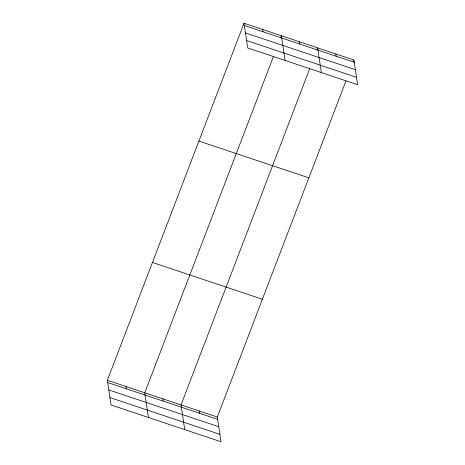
<?xml version="1.0" encoding="UTF-8"?>
<svg xmlns="http://www.w3.org/2000/svg" width="465" height="465" viewBox="0 0 465 465"><rect width="100%" height="100%" fill="white"/><g stroke="black" fill="none" stroke-linecap="round" stroke-linejoin="round"><path stroke-width="0.7" d="M345.914 81.015L217.306 417.059L220.997 441.75L111.054 404.98L107.363 380.283L244.003 23.25L353.946 60.02L357.637 84.717L247.694 47.942L244.003 23.25M273.606 56.067L144.743 392.786L148.434 417.483M280.604 37.781L281.383 35.753L285.074 60.444M309.632 68.878L181.025 404.922L184.715 429.614M316.886 49.918L317.665 47.889L321.356 72.581M353.168 62.054L353.946 60.02M244.34 25.511L354.284 62.287M245.444 32.916L355.388 69.686M246.59 40.542L356.527 77.312M198.91 141.069L308.853 177.845M152.456 262.463L262.4 299.233M107.363 380.283L217.306 417.059M107.706 382.55L217.643 419.32M108.81 389.949L218.753 426.719M109.949 397.575L219.893 434.351M335.806 53.952L336.143 56.219M299.524 41.821L299.861 44.082M262.69 29.498L263.033 31.765M199.165 410.99L199.502 413.251M162.884 398.854L163.227 401.121M126.056 386.537L126.393 388.798"/></g></svg>
